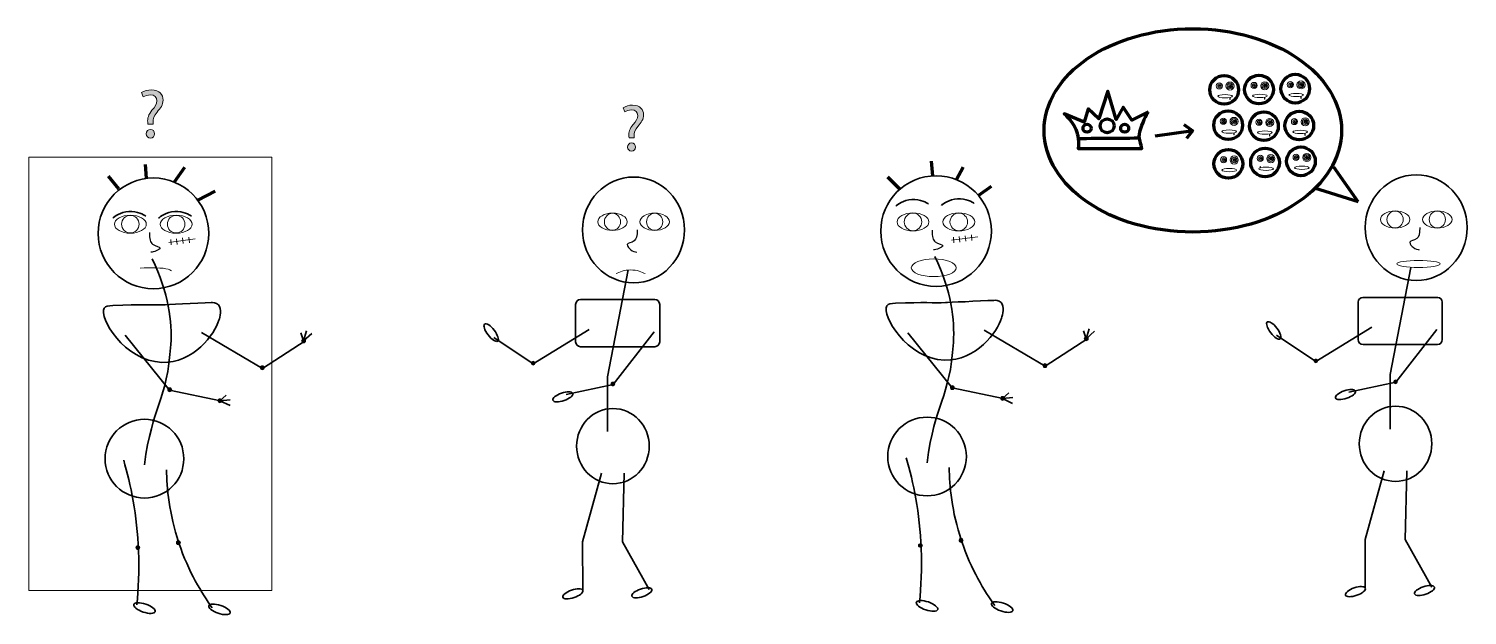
# Model space of a CAD drawing. Extents: x 94 to 2058, y -839 to -39.
import ezdxf

# ---------------------------------------------------------------- set-up
doc = ezdxf.new("R2010")
doc.units = 0
doc.header["$MEASUREMENT"] = 0
doc.layers.add('Layer 2', color=7, linetype='Continuous', lineweight=0)
doc.layers.add('Layer 3', color=7, linetype='Continuous', lineweight=0)

# ---------------------------------------------------------------- blocks, each defined once
blk = doc.blocks.new('Block_1')
at = {"layer": 'Layer 2', "color": 18, "lineweight": 35, "true_color": 0x000000}
blk.add_line((369.4, -545.6), (355.2, -546.9), dxfattribs=at)
blk.add_lwpolyline([(363.9, -539.2), (355.2, -546.9), (369, -553.4)], dxfattribs=at)
blk = doc.blocks.new('Block_0')
at = {"layer": 'Layer 2', "true_color": 0x000000, "transparency": 33554687}
h = blk.add_hatch(color=18, dxfattribs=at)
h.dxf.hatch_style = 2
edge = h.paths.add_edge_path()
edge.add_arc((355.2, -546.8), 2.7, 0, 360)
at = {"layer": 'Layer 2'}
blk.add_circle((355.2, -546.8), 2.7, dxfattribs=at)
blk.add_blockref('Block_1', (0, 0), dxfattribs=at)
blk = doc.blocks.new('Block_3')
at = {"layer": 'Layer 2', "color": 18, "lineweight": 35, "true_color": 0x000000}
blk.add_line((473.5, -451.6), (469.5, -465.3), dxfattribs=at)
blk.add_lwpolyline([(465.6, -454.4), (469.5, -465.3), (480.7, -454.9)], dxfattribs=at)
blk = doc.blocks.new('Block_2')
at = {"layer": 'Layer 2', "true_color": 0x000000, "transparency": 33554687}
h = blk.add_hatch(color=18, dxfattribs=at)
h.dxf.hatch_style = 2
edge = h.paths.add_edge_path()
edge.add_arc((469.4, -465.2), 2.7, 0, 360)
at = {"layer": 'Layer 2'}
blk.add_circle((469.4, -465.2), 2.7, dxfattribs=at)
blk.add_blockref('Block_3', (0, 0), dxfattribs=at)
blk = doc.blocks.new('Block_4')
at = {"layer": 'Layer 2', "color": 18, "lineweight": 18, "true_color": 0x000000}
blk.add_circle((295.5, -306), 12, dxfattribs=at)
blk.add_ellipse((295.5, -306), major_axis=(21.8, 0), ratio=0.564038, dxfattribs=at)
blk = doc.blocks.new('Block_6')
at = {"layer": 'Layer 2', "color": 18, "lineweight": 35, "true_color": 0x000000}
blk.add_line((1437.5, -542.5), (1423.3, -543.9), dxfattribs=at)
blk.add_lwpolyline([(1432, -536.1), (1423.3, -543.9), (1437.1, -550.4)], dxfattribs=at)
blk = doc.blocks.new('Block_5')
at = {"layer": 'Layer 2', "true_color": 0x000000, "transparency": 33554687}
h = blk.add_hatch(color=18, dxfattribs=at)
h.dxf.hatch_style = 2
edge = h.paths.add_edge_path()
edge.add_arc((1423.3, -543.7), 2.7, 0, 360)
at = {"layer": 'Layer 2'}
blk.add_circle((1423.3, -543.7), 2.7, dxfattribs=at)
blk.add_blockref('Block_6', (0, 0), dxfattribs=at)
blk = doc.blocks.new('Block_8')
at = {"layer": 'Layer 2', "color": 18, "lineweight": 35, "true_color": 0x000000}
blk.add_line((1541.6, -448.6), (1537.6, -462.3), dxfattribs=at)
blk.add_lwpolyline([(1533.7, -451.3), (1537.6, -462.3), (1548.8, -451.8)], dxfattribs=at)
blk = doc.blocks.new('Block_7')
at = {"layer": 'Layer 2', "true_color": 0x000000, "transparency": 33554687}
h = blk.add_hatch(color=18, dxfattribs=at)
h.dxf.hatch_style = 2
edge = h.paths.add_edge_path()
edge.add_arc((1537.5, -462.2), 2.7, 0, 360)
at = {"layer": 'Layer 2'}
blk.add_circle((1537.5, -462.2), 2.7, dxfattribs=at)
blk.add_blockref('Block_8', (0, 0), dxfattribs=at)
blk = doc.blocks.new('Block_9')
at = {"layer": 'Layer 2', "color": 18, "lineweight": 18, "true_color": 0x000000}
blk.add_circle((1363.6, -302.9), 12, dxfattribs=at)
blk.add_ellipse((1363.6, -302.9), major_axis=(21.8, 0), ratio=0.564038, dxfattribs=at)
blk = doc.blocks.new('Block_10')
at = {"layer": 'Layer 3', "color": 18, "lineweight": 18, "true_color": 0x000000}
for major_axis, ratio in [((20.1, 0), 0.584372), ((0, 11.5), 0.965205)]:
    blk.add_ellipse((891, -302.7), major_axis=major_axis, ratio=ratio, dxfattribs=at)
blk = doc.blocks.new('Block_11')
at = {"layer": 'Layer 3', "color": 18, "lineweight": 18, "true_color": 0x000000}
for major_axis, ratio in [((20.1, 0), 0.584372), ((0, 11.5), 0.965205)]:
    blk.add_ellipse((1959.1, -299.6), major_axis=major_axis, ratio=ratio, dxfattribs=at)

msp = doc.modelspace()

# ---------------------------------------------------------------- hatches: boundary and pattern name
at = {"layer": 'Layer 2', "true_color": 0x000000, "transparency": 33554687}
h = msp.add_hatch(color=18, dxfattribs=at)
h.dxf.hatch_style = 2
edge = h.paths.add_edge_path()
edge.add_spline(control_points=[(254.8, -182.7), (254.8, -179.2), (257.2, -176.7), (260.5, -176.7), (263.8, -176.7), (266, -179.2), (266, -182.7), (266, -186), (263.9, -188.6), (260.4, -188.6), (257.1, -188.6), (254.8, -186), (254.8, -182.7)], knot_values=[0, 0, 0, 0, 1, 1, 1, 2, 2, 2, 3, 3, 3, 4, 4, 4, 4], degree=3, periodic=0)
edge = h.paths.add_edge_path()
edge.add_spline(control_points=[(256.9, -169.5), (256.9, -169.5), (256.7, -167), (256.7, -167), (256.1, -161.9), (257.8, -156.3), (262.5, -150.6), (266.8, -145.6), (269.2, -142), (269.2, -137.7), (269.2, -132.9), (266.1, -129.7), (260.2, -129.6), (256.8, -129.6), (253, -130.7), (250.6, -132.5), (250.6, -132.5), (248.4, -126.5), (248.4, -126.5), (251.5, -124.3), (256.9, -122.8), (261.9, -122.8), (272.7, -122.8), (277.7, -129.5), (277.7, -136.7), (277.7, -143.1), (274.1, -147.7), (269.5, -153.1), (265.4, -158), (263.9, -162.2), (264.1, -167), (264.1, -167), (264.2, -169.5), (264.2, -169.5), (264.2, -169.5), (256.9, -169.5), (256.9, -169.5)], knot_values=[0, 0, 0, 0, 1, 1, 1, 2, 2, 2, 3, 3, 3, 4, 4, 4, 5, 5, 5, 6, 6, 6, 7, 7, 7, 8, 8, 8, 9, 9, 9, 10, 10, 10, 11, 11, 11, 12, 12, 12, 12], degree=3, periodic=0)
h = msp.add_hatch(color=18, dxfattribs=at)
h.dxf.hatch_style = 2
edge = h.paths.add_edge_path()
edge.add_spline(control_points=[(911.6, -200.8), (911.6, -197.5), (913.9, -195.1), (917.1, -195.1), (920.2, -195.1), (922.4, -197.5), (922.4, -200.8), (922.4, -204), (920.3, -206.4), (917, -206.4), (913.8, -206.4), (911.6, -204), (911.6, -200.8)], knot_values=[0, 0, 0, 0, 1, 1, 1, 2, 2, 2, 3, 3, 3, 4, 4, 4, 4], degree=3, periodic=0)
edge = h.paths.add_edge_path()
edge.add_spline(control_points=[(913.6, -188.2), (913.6, -188.2), (913.4, -185.8), (913.4, -185.8), (912.9, -180.9), (914.5, -175.6), (919, -170.2), (923.1, -165.4), (925.4, -161.9), (925.4, -157.8), (925.4, -153.2), (922.5, -150.2), (916.8, -150.1), (913.5, -150.1), (909.9, -151.2), (907.7, -152.9), (907.7, -152.9), (905.5, -147.2), (905.5, -147.2), (908.5, -145), (913.6, -143.6), (918.4, -143.6), (928.8, -143.6), (933.5, -150), (933.5, -156.8), (933.5, -163), (930.1, -167.4), (925.7, -172.6), (921.8, -177.2), (920.3, -181.2), (920.6, -185.8), (920.6, -185.8), (920.7, -188.2), (920.7, -188.2), (920.7, -188.2), (913.6, -188.2), (913.6, -188.2)], knot_values=[0, 0, 0, 0, 1, 1, 1, 2, 2, 2, 3, 3, 3, 4, 4, 4, 5, 5, 5, 6, 6, 6, 7, 7, 7, 8, 8, 8, 9, 9, 9, 10, 10, 10, 11, 11, 11, 12, 12, 12, 12], degree=3, periodic=0)
h = msp.add_hatch(color=18, dxfattribs=at)
h.dxf.hatch_style = 2
edge = h.paths.add_edge_path()
edge.add_arc((413.1, -501.8), 2.7, 0, 360)
h = msp.add_hatch(color=18, dxfattribs=at)
h.dxf.hatch_style = 2
edge = h.paths.add_edge_path()
edge.add_arc((1481.2, -498.8), 2.7, 0, 360)
h = msp.add_hatch(color=18, dxfattribs=at)
h.dxf.hatch_style = 2
edge = h.paths.add_edge_path()
edge.add_arc((286.7, -531.9), 2.7, 0, 360)
h = msp.add_hatch(color=18, dxfattribs=at)
h.dxf.hatch_style = 2
edge = h.paths.add_edge_path()
edge.add_arc((1354.8, -528.8), 2.7, 0, 360)
h = msp.add_hatch(color=18, dxfattribs=at)
h.dxf.hatch_style = 2
edge = h.paths.add_edge_path()
edge.add_arc((243.2, -747.4), 2.7, 0, 360)
h = msp.add_hatch(color=18, dxfattribs=at)
h.dxf.hatch_style = 2
edge = h.paths.add_edge_path()
edge.add_arc((298.6, -740.4), 2.7, 0, 360)
h = msp.add_hatch(color=18, dxfattribs=at)
h.dxf.hatch_style = 2
edge = h.paths.add_edge_path()
edge.add_arc((1311.3, -744.3), 2.7, 0, 360)
h = msp.add_hatch(color=18, dxfattribs=at)
h.dxf.hatch_style = 2
edge = h.paths.add_edge_path()
edge.add_arc((1366.7, -737.4), 2.7, 0, 360)
at = {"layer": 'Layer 3', "true_color": 0x000000, "transparency": 33554687}
h = msp.add_hatch(color=18, dxfattribs=at)
h.dxf.hatch_style = 2
edge = h.paths.add_edge_path()
edge.add_ellipse((1850.9, -492.5), major_axis=(0, 2.58), ratio=0.965205, start_angle=0, end_angle=360)
h = msp.add_hatch(color=18, dxfattribs=at)
h.dxf.hatch_style = 2
edge = h.paths.add_edge_path()
edge.add_ellipse((782.8, -495.6), major_axis=(0, 2.58), ratio=0.965205, start_angle=0, end_angle=360)
h = msp.add_hatch(color=18, dxfattribs=at)
h.dxf.hatch_style = 2
edge = h.paths.add_edge_path()
edge.add_ellipse((891.6, -524.1), major_axis=(0, 2.58), ratio=0.965205, start_angle=0, end_angle=360)
h = msp.add_hatch(color=18, dxfattribs=at)
h.dxf.hatch_style = 2
edge = h.paths.add_edge_path()
edge.add_ellipse((1959.7, -521), major_axis=(0, 2.58), ratio=0.965205, start_angle=0, end_angle=360)

# ---------------------------------------------------------------- linework, layer by layer
at = {"layer": 'Layer 2', "color": 18, "lineweight": 18, "true_color": 0x000000}
for p, q in [((285.5, -330.9), (321.5, -326.2)), ((288.1, -326.7), (288.9, -334.4)), ((296.2, -325.8), (296.9, -333.5)), ((304.3, -324.7), (305.1, -332.4)), ((312.8, -323.7), (313.5, -331.4)), ((1353.6, -327.8), (1389.6, -323.1)), ((1356.2, -323.7), (1357, -331.3)), ((1364.2, -322.8), (1365, -330.5)), ((1372.4, -321.7), (1373.2, -329.3)), ((1380.9, -320.6), (1381.6, -328.3))]:
    msp.add_line(p, q, dxfattribs=at)
at = {"layer": 'Layer 2'}
msp.add_lwpolyline([(426, -805.9), (94.4, -805.9), (94.4, -214.6), (426, -214.6)], close=True, dxfattribs=at)
at = {"layer": 'Layer 2', "color": 18, "lineweight": 35, "true_color": 0x000000}
for points in [[(1398.4, -450.7), (1481.5, -499.7), (1539.7, -462)], [(225.8, -457.3), (286.5, -532.3), (356.2, -546.8)], [(330.3, -453.7), (413.4, -502.8), (471.6, -465.1)], [(1293.9, -454.2), (1354.6, -529.2), (1424.3, -543.7)]]:
    msp.add_lwpolyline(points, dxfattribs=at)
for centre, radius in [((264.5, -318.5), 75.5), ((1332.6, -315.4), 75.5), ((1320.3, -622.9), 53.7), ((252.2, -625.9), 53.7)]:
    msp.add_circle(centre, radius, dxfattribs=at)
at = {"layer": 'Layer 2', "color": 18, "lineweight": 18, "true_color": 0x000000}
for centre in [(233, -306), (1301.1, -302.9)]:
    msp.add_circle(centre, 12, dxfattribs=at)
at = {"layer": 'Layer 2'}
for centre in [(413.1, -501.8), (1481.2, -498.8), (286.7, -531.9), (1354.8, -528.8), (243.2, -747.4), (298.6, -740.4), (1311.3, -744.3), (1366.7, -737.4)]:
    msp.add_circle(centre, 2.7, dxfattribs=at)
at = {"layer": 'Layer 2', "color": 18, "lineweight": 18, "true_color": 0x000000}
for centre, major_axis, ratio in [((233, -306), (21.8, 0), 0.564038), ((1301.1, -302.9), (21.8, 0), 0.564038), ((1329.5, -365.5), (30.7, 0), 0.393352)]:
    msp.add_ellipse(centre, major_axis=major_axis, ratio=ratio, dxfattribs=at)
at = {"layer": 'Layer 2', "color": 18, "lineweight": 35, "true_color": 0x000000}
for centre in [(252.2, -829.7), (354.6, -831.4), (1320.3, -826.7), (1422.7, -828.3)]:
    msp.add_ellipse(centre, major_axis=(-14.6, 4.9), ratio=0.365217, dxfattribs=at)
at = {"layer": 'Layer 2'}
for points, knots in [([(256.9, -169.5), (256.9, -169.5), (256.7, -167), (256.7, -167), (256.1, -161.9), (257.8, -156.3), (262.5, -150.6), (266.8, -145.6), (269.2, -142), (269.2, -137.7), (269.2, -132.9), (266.1, -129.7), (260.2, -129.6), (256.8, -129.6), (253, -130.7), (250.6, -132.5), (250.6, -132.5), (248.4, -126.5), (248.4, -126.5), (251.5, -124.3), (256.9, -122.8), (261.9, -122.8), (272.7, -122.8), (277.7, -129.5), (277.7, -136.7), (277.7, -143.1), (274.1, -147.7), (269.5, -153.1), (265.4, -158), (263.9, -162.2), (264.1, -167), (264.1, -167), (264.2, -169.5), (264.2, -169.5), (264.2, -169.5), (256.9, -169.5), (256.9, -169.5)], [0, 0, 0, 0, 1, 1, 1, 2, 2, 2, 3, 3, 3, 4, 4, 4, 5, 5, 5, 6, 6, 6, 7, 7, 7, 8, 8, 8, 9, 9, 9, 10, 10, 10, 11, 11, 11, 12, 12, 12, 12]), ([(913.6, -188.2), (913.6, -188.2), (913.4, -185.8), (913.4, -185.8), (912.9, -180.9), (914.5, -175.6), (919, -170.2), (923.1, -165.4), (925.4, -161.9), (925.4, -157.8), (925.4, -153.2), (922.5, -150.2), (916.8, -150.1), (913.5, -150.1), (909.9, -151.2), (907.7, -152.9), (907.7, -152.9), (905.5, -147.2), (905.5, -147.2), (908.5, -145), (913.6, -143.6), (918.4, -143.6), (928.8, -143.6), (933.5, -150), (933.5, -156.8), (933.5, -163), (930.1, -167.4), (925.7, -172.6), (921.8, -177.2), (920.3, -181.2), (920.6, -185.8), (920.6, -185.8), (920.7, -188.2), (920.7, -188.2), (920.7, -188.2), (913.6, -188.2), (913.6, -188.2)], [0, 0, 0, 0, 1, 1, 1, 2, 2, 2, 3, 3, 3, 4, 4, 4, 5, 5, 5, 6, 6, 6, 7, 7, 7, 8, 8, 8, 9, 9, 9, 10, 10, 10, 11, 11, 11, 12, 12, 12, 12]), ([(254.8, -182.7), (254.8, -179.2), (257.2, -176.7), (260.5, -176.7), (263.8, -176.7), (266, -179.2), (266, -182.7), (266, -186), (263.9, -188.6), (260.4, -188.6), (257.1, -188.6), (254.8, -186), (254.8, -182.7)], [0, 0, 0, 0, 1, 1, 1, 2, 2, 2, 3, 3, 3, 4, 4, 4, 4]), ([(911.6, -200.8), (911.6, -197.5), (913.9, -195.1), (917.1, -195.1), (920.2, -195.1), (922.4, -197.5), (922.4, -200.8), (922.4, -204), (920.3, -206.4), (917, -206.4), (913.8, -206.4), (911.6, -204), (911.6, -200.8)], [0, 0, 0, 0, 1, 1, 1, 2, 2, 2, 3, 3, 3, 4, 4, 4, 4])]:
    msp.add_open_spline(points, degree=3, knots=knots, dxfattribs=at)
at = {"layer": 'Layer 2', "color": 18, "lineweight": 35, "true_color": 0x000000}
for points, knots in [([(1322.5, -278.6), (1319.8, -276.9), (1311.4, -271.7), (1299.5, -272.5), (1287.7, -273.2), (1280, -279.3), (1277.6, -281.3)], [0, 0, 0, 0, 1, 1, 1, 2, 2, 2, 2]), ([(1384.8, -277.6), (1382.1, -275.9), (1373.7, -270.7), (1361.8, -271.4), (1350, -272.1), (1342.3, -278.2), (1339.8, -280.3)], [0, 0, 0, 0, 1, 1, 1, 2, 2, 2, 2]), ([(253.9, -295), (251.2, -293.2), (242.8, -288.1), (230.9, -288.8), (219.1, -289.5), (211.4, -295.6), (208.9, -297.6)], [0, 0, 0, 0, 1, 1, 1, 2, 2, 2, 2]), ([(316.4, -295), (313.8, -293.2), (305.3, -288.1), (293.5, -288.8), (281.7, -289.5), (273.9, -295.6), (271.5, -297.6)], [0, 0, 0, 0, 1, 1, 1, 2, 2, 2, 2]), ([(262.8, -353.3), (285.5, -400.1), (290.1, -439.5), (288.2, -470.3), (283.3, -547.4), (262.9, -552.6), (252.2, -634.4)], [0, 0, 0, 0, 1, 1, 1, 2, 2, 2, 2]), ([(1330.9, -350.2), (1353.6, -397), (1358.2, -436.4), (1356.3, -467.3), (1351.4, -544.3), (1331, -549.5), (1320.3, -631.4)], [0, 0, 0, 0, 1, 1, 1, 2, 2, 2, 2]), ([(1265.4, -417.3), (1257.4, -429.8), (1292.9, -489.7), (1344.2, -491.4), (1387.2, -492.8), (1416.4, -452.5), (1422, -434.1), (1423.3, -429.8), (1426.7, -418.4), (1421.3, -412.9), (1418.2, -409.7), (1413.3, -409.8), (1411.3, -409.9), (1392.1, -410.8), (1348.6, -412.8), (1345.5, -412.9), (1330, -413.6), (1315.8, -412.2), (1277.4, -413.9), (1270.8, -414.1), (1267.1, -414.6), (1265.4, -417.3)], [0, 0, 0, 0, 1, 1, 1, 2, 2, 2, 3, 3, 3, 4, 4, 4, 5, 5, 5, 6, 6, 6, 7, 7, 7, 7]), ([(197.3, -420.4), (189.3, -432.9), (224.8, -492.8), (276.1, -494.5), (319.1, -495.9), (348.3, -455.5), (353.9, -437.1), (355.2, -432.9), (358.6, -421.5), (353.2, -416), (350.1, -412.8), (345.2, -412.9), (343.2, -413), (324, -413.8), (280.5, -415.9), (277.4, -416), (261.9, -416.7), (247.7, -415.2), (209.3, -416.9), (202.7, -417.2), (199, -417.6), (197.3, -420.4)], [0, 0, 0, 0, 1, 1, 1, 2, 2, 2, 3, 3, 3, 4, 4, 4, 5, 5, 5, 6, 6, 6, 7, 7, 7, 7]), ([(223.9, -627.8), (233.5, -660.7), (242.3, -702.7), (244.2, -751.9), (245.3, -778.9), (244.1, -803.5), (241.8, -825.3)], [0, 0, 0, 0, 1, 1, 1, 2, 2, 2, 2]), ([(1292, -624.7), (1301.6, -657.6), (1310.4, -699.7), (1312.3, -748.8), (1313.4, -775.8), (1312.2, -800.5), (1309.9, -822.3)], [0, 0, 0, 0, 1, 1, 1, 2, 2, 2, 2]), ([(282.4, -641.1), (282.7, -665.4), (285.8, -700.7), (299.2, -740.9), (312.4, -780.2), (330.6, -809.8), (344.8, -829.3)], [0, 0, 0, 0, 1, 1, 1, 2, 2, 2, 2]), ([(1350.5, -638), (1350.8, -662.4), (1353.9, -697.7), (1367.3, -737.8), (1380.5, -777.1), (1398.7, -806.8), (1412.9, -826.3)], [0, 0, 0, 0, 1, 1, 1, 2, 2, 2, 2])]:
    msp.add_open_spline(points, degree=3, knots=knots, dxfattribs=at)
at = {"layer": 'Layer 2', "color": 18, "lineweight": 25, "true_color": 0x000000}
for points in [[(259.1, -317.4), (258.4, -326.5), (260.7, -330.8), (263.3, -333.1), (267.5, -336.6), (273.5, -336.4), (273.6, -338.5), (273.7, -340), (270.6, -341.4), (268.4, -342.3), (265.5, -343.6), (262.9, -344), (261, -344.1)], [(1327.2, -314.3), (1326.5, -323.4), (1328.8, -327.8), (1331.4, -330), (1335.6, -333.6), (1341.6, -333.3), (1341.7, -335.4), (1341.8, -336.9), (1338.7, -338.3), (1336.5, -339.3), (1333.6, -340.5), (1331, -340.9), (1329.1, -341.1)]]:
    msp.add_open_spline(points, degree=3, knots=[0, 0, 0, 0, 1, 1, 1, 2, 2, 2, 3, 3, 3, 4, 4, 4, 4], dxfattribs=at)
at = {"layer": 'Layer 2', "color": 18, "lineweight": 18, "true_color": 0x000000}
msp.add_open_spline([(246.2, -366.1), (261.8, -364.9), (277.1, -365.5), (284.5, -367.4), (286.1, -367.8), (288.3, -368.6), (289.1, -369.8)], degree=3, knots=[0, 0, 0, 0, 1, 1, 1, 2, 2, 2, 2], dxfattribs=at)
at = {"layer": 'Layer 3', "color": 18, "lineweight": 70, "true_color": 0x000000}
for p, q in [((1670.8, -170.2), (1683.7, -178.9)), ((1631.7, -185.3), (1683.3, -178.4)), ((1674.7, -188.8), (1682.9, -178.2)), ((253.3, -224.7), (254.4, -243.1)), ((307.1, -228.5), (292.8, -248.6)), ((1326, -220.2), (1327.6, -239.9)), ((1369.7, -228.4), (1360.6, -245)), ((1875.1, -227.9), (1908.1, -274.9)), ((202.6, -240.4), (216.9, -257.8)), ((1266.3, -241.4), (1283.3, -258.3)), ((1407.7, -254.7), (1390.5, -267.1)), ((348.7, -260.8), (325.2, -273.4)), ((1848.9, -256.2), (1908.7, -275.2))]:
    msp.add_line(p, q, dxfattribs=at)
at = {"layer": 'Layer 3', "color": 18, "lineweight": 35, "true_color": 0x000000}
for points in [[(912.3, -368.1), (884.1, -514.1), (884.1, -588.6)], [(1980.4, -365.1), (1952.2, -511), (1952.2, -585.6)], [(859.2, -449.7), (782.6, -496.5), (728.9, -460.5)], [(1927.3, -446.6), (1850.7, -493.4), (1797, -457.4)], [(2015.8, -449.8), (1959.9, -521.5), (1895.7, -535.2)], [(947.7, -452.8), (891.8, -524.5), (827.6, -538.3)], [(875.9, -645.5), (850.2, -739.3), (850.3, -805.6)], [(907.1, -645.5), (904.8, -739.3), (941.1, -804.1)], [(1944, -642.4), (1918.3, -736.3), (1918.4, -802.6)], [(1975.2, -642.4), (1972.9, -736.3), (2009.2, -801)]]:
    msp.add_lwpolyline(points, dxfattribs=at)
at = {"layer": 'Layer 3', "color": 18, "lineweight": 70, "true_color": 0x000000}
for centre, radius in [((1725.8, -122.8), 19.6), ((1773.3, -122.4), 19.6), ((1822.8, -121.2), 19.6), ((1731.3, -171), 19.6), ((1780.1, -172.4), 19.6), ((1828.3, -171.5), 19.6), ((1538.6, -175.2), 5.45), ((1566.2, -171.8), 9.53), ((1590, -175.2), 5.45), ((1731.5, -223.6), 19.6), ((1781.6, -221.8), 19.6), ((1830.6, -220.3), 19.6)]:
    msp.add_circle(centre, radius, dxfattribs=at)
at = {"layer": 'Layer 3', "color": 18, "lineweight": 18, "true_color": 0x000000}
for centre, radius in [((1719.2, -117.3), 4.19), ((1719.5, -117.4), 2.55), ((1719.5, -117.5), 1.14), ((1733.7, -117.6), 5.54), ((1733.7, -117.6), 3.77), ((1734, -117.6), 2.19), ((1766.7, -116.8), 4.19), ((1767, -117), 2.55), ((1767, -117), 1.14), ((1781.2, -117.2), 5.54), ((1781.2, -117.2), 3.77), ((1781.5, -117.2), 2.19), ((1816.1, -115.6), 4.19), ((1816.5, -115.8), 2.55), ((1816.5, -115.8), 1.14), ((1830.7, -116), 5.54), ((1830.7, -116), 3.77), ((1831, -116), 2.19), ((1724.7, -165.5), 4.19), ((1725, -165.7), 2.55), ((1725.1, -165.7), 1.14), ((1739.3, -165.8), 5.54), ((1739.3, -165.8), 3.77), ((1739.5, -165.8), 2.19), ((1773.4, -166.9), 4.19), ((1773.8, -167), 2.55), ((1773.8, -167.1), 1.14), ((1788, -167.2), 5.54), ((1788, -167.2), 3.77), ((1788.3, -167.2), 2.19), ((1821.7, -166), 4.19), ((1822.1, -166.1), 2.55), ((1822.1, -166.2), 1.14), ((1836.3, -166.3), 5.54), ((1836.3, -166.3), 3.77), ((1836.6, -166.3), 2.19), ((1724.9, -218.1), 4.19), ((1725.2, -218.2), 2.55), ((1739.4, -218.4), 5.54), ((1739.4, -218.4), 3.77), ((1775, -216.2), 4.19), ((1775.3, -216.4), 2.55), ((1775.3, -216.4), 1.14), ((1789.5, -216.6), 5.54), ((1789.5, -216.6), 3.77), ((1789.8, -216.6), 2.19), ((1824, -214.8), 4.19), ((1824.3, -214.9), 2.55), ((1824.4, -214.9), 1.14), ((1838.6, -215.1), 5.54), ((1838.6, -215.1), 3.77), ((1838.8, -215.1), 2.19), ((1725.3, -218.3), 1.14), ((1739.7, -218.4), 2.19)]:
    msp.add_circle(centre, radius, dxfattribs=at)
at = {"layer": 'Layer 3', "color": 18, "lineweight": 70, "true_color": 0x000000}
msp.add_ellipse((1683, -178.1), major_axis=(203, 0), ratio=0.683019, dxfattribs=at)
at = {"layer": 'Layer 3', "color": 18, "lineweight": 18, "true_color": 0x000000}
for centre, major_axis, ratio in [((1719.5, -117.3), (0, 0.169), 0.75), ((1734, -117.6), (0, 0.987), 0.971429), ((1767, -116.9), (0, 0.169), 0.75), ((1781.5, -117.2), (0, 0.987), 0.971429), ((1816.5, -115.7), (0, 0.169), 0.75), ((1831, -116), (0, 0.987), 0.971429), ((1727.1, -131.5), (9.99, 0), 0.224576), ((1733.6, -134.9), (0, 1.25), 0.169492), ((1774.6, -131), (9.99, 0), 0.224576), ((1781.1, -134.4), (0, 1.25), 0.169492), ((1824.1, -129.8), (9.99, 0), 0.224576), ((1830.6, -133.3), (0, 1.25), 0.169492), ((1725.1, -165.6), (0, 0.169), 0.75), ((1739.5, -165.9), (0, 0.987), 0.971429), ((1773.8, -166.9), (0, 0.169), 0.75), ((1788.3, -167.2), (0, 0.987), 0.971429), ((1822.1, -166), (0, 0.169), 0.75), ((1836.6, -166.3), (0, 0.987), 0.971429), ((1732.6, -179.7), (9.99, 0), 0.224576), ((1739.1, -183.1), (0, 1.25), 0.169492), ((1781.4, -181.1), (9.99, 0), 0.224576), ((1787.9, -184.5), (0, 1.25), 0.169492), ((1829.6, -180.2), (9.99, 0), 0.224576), ((1836.1, -183.6), (0, 1.25), 0.169492), ((1789.8, -216.6), (0, 0.987), 0.971429), ((1824.4, -214.8), (0, 0.169), 0.75), ((1838.8, -215.1), (0, 0.987), 0.971429), ((1732.8, -232.3), (9.99, 0), 0.224576), ((1725.3, -218.2), (0, 0.169), 0.75), ((1739.7, -218.4), (0, 0.987), 0.971429), ((1782.9, -230.4), (9.99, 0), 0.224576), ((1775.2, -228.3), (0, 0.941), 0.169492), ((1775.3, -216.3), (0, 0.169), 0.75), ((1813, -226.9), (0, 0.941), 0.169492), ((1831.9, -229), (9.99, 0), 0.224576), ((1850, -225.8), (0, 0.941), 0.169492), ((948.6, -302.7), (20.1, 0), 0.584372), ((948.6, -302.7), (0, 11.5), 0.965205), ((2016.7, -299.6), (20.1, 0), 0.584372), ((2016.7, -299.6), (0, 11.5), 0.965205), ((1991.1, -360.2), (29.7, 0), 0.160458)]:
    msp.add_ellipse(centre, major_axis=major_axis, ratio=ratio, dxfattribs=at)
at = {"layer": 'Layer 3', "color": 18, "lineweight": 35, "true_color": 0x000000}
for centre, major_axis, ratio in [((919.8, -313.8), (0, 72.1), 0.965205), ((1987.9, -310.7), (0, 72.1), 0.965205), ((725.4, -453.9), (-8.9, 11.5), 0.362298), ((1793.5, -450.9), (-8.9, 11.5), 0.362298), ((823.2, -541.5), (13.5, 4.7), 0.375584), ((1891.3, -538.4), (13.5, 4.7), 0.375584), ((891.6, -608.7), (0, 51.3), 0.965205), ((1959.7, -605.6), (0, 51.3), 0.965205), ((836.8, -810.3), (13.5, 4.7), 0.375584), ((931.1, -808.8), (13.5, 4.7), 0.375584), ((1904.9, -807.2), (13.5, 4.7), 0.375584), ((1999.2, -805.7), (13.5, 4.7), 0.375584)]:
    msp.add_ellipse(centre, major_axis=major_axis, ratio=ratio, dxfattribs=at)
at = {"layer": 'Layer 3'}
for centre in [(1850.9, -492.5), (782.8, -495.6), (891.6, -524.1), (1959.7, -521)]:
    msp.add_ellipse(centre, major_axis=(0, 2.58), ratio=0.965205, dxfattribs=at)
at = {"layer": 'Layer 3', "color": 18, "lineweight": 70, "true_color": 0x000000}
msp.add_open_spline([(1622.7, -152.7), (1619.1, -156.6), (1614.3, -168.3), (1610.8, -179.6), (1608, -188.8), (1613.1, -197.8), (1613.5, -202.8), (1584.6, -202.8), (1555.6, -202.8), (1526.7, -202.8), (1527.2, -198.9), (1527.5, -193.2), (1526.2, -186.5), (1525.9, -184.9), (1525.5, -183.3), (1525, -181.7), (1520.7, -167.3), (1511.3, -158.7), (1507.3, -155.5), (1507.3, -155.5), (1534.9, -167), (1534.9, -167), (1534.9, -167), (1540, -148.7), (1540, -148.7), (1540, -148.7), (1554.6, -162.3), (1554.6, -162.3), (1554.6, -162.3), (1567.2, -124.5), (1567.2, -124.5), (1567.2, -124.5), (1578.4, -163), (1578.4, -163), (1578.4, -163), (1588, -146.3), (1588, -146.3), (1588, -146.3), (1599.6, -164.3), (1599.6, -164.3), (1599.6, -164.3), (1622.7, -152.7), (1622.7, -152.7)], degree=3, knots=[0, 0, 0, 0, 1, 1, 1, 2, 2, 2, 3, 3, 3, 4, 4, 4, 5, 5, 5, 6, 6, 6, 7, 7, 7, 8, 8, 8, 9, 9, 9, 10, 10, 10, 11, 11, 11, 12, 12, 12, 13, 13, 13, 14, 14, 14, 14], dxfattribs=at)
msp.add_open_spline([(1610.8, -188.8), (1610.8, -188.8), (1523.6, -189.5), (1524.7, -189.5)], degree=3, dxfattribs=at)
at = {"layer": 'Layer 3', "color": 18, "lineweight": 25, "true_color": 0x000000}
for points in [[(924.5, -313.6), (925.1, -322.3), (923, -326.5), (920.6, -328.6), (916.9, -331.9), (911.8, -331), (911.2, -333.8), (910.5, -336.3), (914.3, -339.4), (915.6, -340.5), (918.8, -343.1), (922.1, -343.9), (924, -344.1)], [(1992.6, -310.5), (1993.2, -319.2), (1991.1, -323.4), (1988.7, -325.5), (1985, -328.8), (1979.9, -327.9), (1979.3, -330.7), (1978.6, -333.3), (1982.4, -336.3), (1983.7, -337.4), (1986.9, -340), (1990.2, -340.8), (1992, -341.1)]]:
    msp.add_open_spline(points, degree=3, knots=[0, 0, 0, 0, 1, 1, 1, 2, 2, 2, 3, 3, 3, 4, 4, 4, 4], dxfattribs=at)
at = {"layer": 'Layer 3', "color": 18, "lineweight": 18, "true_color": 0x000000}
msp.add_open_spline([(935.7, -373.5), (931.5, -371.2), (924.5, -368.4), (915.7, -368.4), (907, -368.4), (900.1, -371.2), (895.9, -373.5)], degree=3, knots=[0, 0, 0, 0, 1, 1, 1, 2, 2, 2, 2], dxfattribs=at)
at = {"layer": 'Layer 3', "color": 18, "lineweight": 35, "true_color": 0x000000}
for points in [[(847.2, -473.1), (847.2, -473.1), (948.9, -473.1), (948.9, -473.1), (952.5, -473.1), (955.4, -470.1), (955.4, -466.5), (955.4, -466.5), (955.4, -415.4), (955.4, -415.4), (955.4, -411.8), (952.5, -408.8), (948.9, -408.8), (948.9, -408.8), (847.2, -408.8), (847.2, -408.8), (843.6, -408.8), (840.7, -411.8), (840.7, -415.4), (840.7, -415.4), (840.7, -466.5), (840.7, -466.5), (840.7, -470.1), (843.6, -473.1), (847.2, -473.1)], [(1915.3, -470), (1915.3, -470), (2017, -470), (2017, -470), (2020.6, -470), (2023.5, -467.1), (2023.5, -463.5), (2023.5, -463.5), (2023.5, -412.3), (2023.5, -412.3), (2023.5, -408.7), (2020.6, -405.8), (2017, -405.8), (2017, -405.8), (1915.3, -405.8), (1915.3, -405.8), (1911.7, -405.8), (1908.8, -408.7), (1908.8, -412.3), (1908.8, -412.3), (1908.8, -463.5), (1908.8, -463.5), (1908.8, -467.1), (1911.7, -470), (1915.3, -470)]]:
    msp.add_open_spline(points, degree=3, knots=[0, 0, 0, 0, 1, 1, 1, 2, 2, 2, 3, 3, 3, 4, 4, 4, 5, 5, 5, 6, 6, 6, 7, 7, 7, 8, 8, 8, 8], dxfattribs=at)

# ---------------------------------------------------------------- block references
at = {"layer": 'Layer 2'}
for name in ['Block_4', 'Block_9', 'Block_7', 'Block_2', 'Block_0', 'Block_5']:
    msp.add_blockref(name, (0, 0), dxfattribs=at)
at = {"layer": 'Layer 3'}
for name in ['Block_10', 'Block_11']:
    msp.add_blockref(name, (0, 0), dxfattribs=at)

doc.saveas('drawing.dxf')
